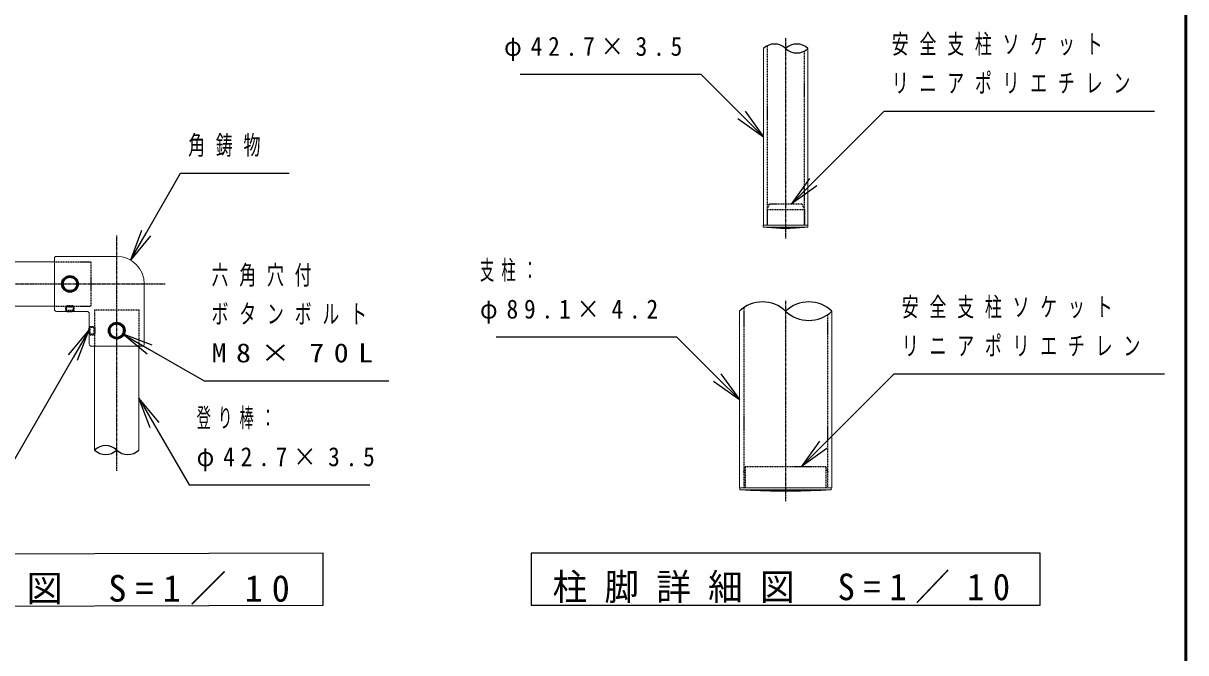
# Model space of a CAD drawing. Units: millimetres at full size, with parts at other scales. Extents: x -19540 to 57, y -990 to 13350.
# Drawn here: x -5593 to 0, y 4684 to 7716 of the extents above; entities that cross this region are included whole.
import ezdxf

# ---------------------------------------------------------------- set-up
doc = ezdxf.new("R2010")
doc.units = ezdxf.units.MM
doc.linetypes.add('USER2', pattern=[6, 3, -1, 1, -1])
doc.linetypes.add('USER4', pattern=[8, 5, -3])
for name, color, linetype, lineweight in [('A3図枠', 7, 'Continuous', 25), ('線', 2, 'Continuous', 25), ('補助', 2, 'Continuous', 13)]:
    doc.layers.add(name, color=color, linetype=linetype, lineweight=lineweight)
doc.styles.add('ＭＳ ゴシック', font='')
doc.styles.get('ＭＳ ゴシック').set_extended_font_data('MS Gothic')

msp = doc.modelspace()

# ---------------------------------------------------------------- linework, layer by layer
at = {"layer": 'A3図枠', "lineweight": 50}
msp.add_line((0, 0), (0, 13350), dxfattribs=at)
at = {"layer": '線', "color": 4, "linetype": 'USER4'}
for p, q in [((-2014.25, 7606.866), (-2014.25, 6744.233)), ((-1835.75, 7581.601), (-1835.75, 6744.233)), ((-2005, 6844.233), (-2015, 6819.233)), ((-1845, 6844.233), (-2005, 6844.233)), ((-1845, 6844.233), (-1835, 6819.233)), ((-2015, 6819.233), (-1835, 6819.233)), ((-1835, 6819.233), (-1835, 6744.233)), ((-5443.225, 6567.44), (-5268.225, 6567.44)), ((-5268.225, 6567.44), (-5268.225, 6353.94)), ((-5443.225, 6353.94), (-5268.225, 6353.94)), ((-5388.225, 6349.94), (-5382.225, 6355.94)), ((-5388.225, 6349.94), (-5348.225, 6349.94)), ((-5388.225, 6332.19), (-5388.225, 6349.94)), ((-5388.225, 6332.19), (-5377.4, 6325.94)), ((-5348.225, 6332.19), (-5388.225, 6332.19)), ((-5384.475, 6330.025), (-5384.475, 6353.69)), ((-5382.225, 6355.94), (-5354.225, 6355.94)), ((-5359.05, 6325.94), (-5377.4, 6325.94)), ((-5348.225, 6332.19), (-5359.05, 6325.94)), ((-5348.225, 6349.94), (-5354.225, 6355.94)), ((-5351.975, 6330.025), (-5351.975, 6353.69)), ((-5348.225, 6332.19), (-5348.225, 6349.94)), ((-5249.975, 6335.69), (-5249.975, 6160.69)), ((-5249.975, 6335.69), (-5036.475, 6335.69)), ((-5036.475, 6335.69), (-5036.475, 6160.69)), ((-2126.75, 6346.105), (-2126.75, 5479.233)), ((-1723.25, 6312.362), (-1723.25, 5479.233)), ((-5271.725, 6255.69), (-5277.975, 6244.865)), ((-5277.975, 6226.516), (-5277.975, 6244.865)), ((-5271.725, 6215.69), (-5277.975, 6226.516)), ((-5273.89, 6251.94), (-5250.225, 6251.94)), ((-5273.89, 6219.44), (-5250.225, 6219.44)), ((-5271.725, 6215.69), (-5271.725, 6255.69)), ((-5271.725, 6255.69), (-5253.975, 6255.69)), ((-5271.725, 6215.69), (-5253.975, 6215.69)), ((-5253.975, 6255.69), (-5247.975, 6249.69)), ((-5253.975, 6255.69), (-5253.975, 6215.69)), ((-5253.975, 6215.69), (-5247.975, 6221.69)), ((-5247.975, 6249.69), (-5247.975, 6221.69)), ((-2119, 5579.233), (-2128.375, 5554.233)), ((-1731, 5579.233), (-2119, 5579.233)), ((-2119, 5579.233), (-2119, 5479.233)), ((-1731, 5579.233), (-1721.625, 5554.233)), ((-1731, 5579.233), (-1731, 5479.233))]:
    msp.add_line(p, q, dxfattribs=at)
at = {"layer": '線', "color": 20, "linetype": 'USER2'}
for p, q in [((-1925, 7644.233), (-1925, 6679.233)), ((-5143.225, 5560.69), (-5143.225, 6693.19)), ((-6043.133, 6460.69), (-4910.725, 6460.69)), ((-1925, 6379.233), (-1925, 5414.233))]:
    msp.add_line(p, q, dxfattribs=at)
at = {"layer": '線', "color": 7, "lineweight": 13}
for p, q in [((-2031.75, 7594.233), (-2031.75, 6744.233)), ((-1818.25, 7594.233), (-1818.25, 6744.233)), ((-1817.5, 6744.233), (-2032.5, 6744.233)), ((-2032.5, 6744.233), (-2032.5, 6734.233)), ((-1817.5, 6734.233), (-2032.5, 6734.233)), ((-2031.75, 6744.233), (-1818.25, 6744.233)), ((-1817.5, 6744.233), (-1817.5, 6734.233)), ((-5943.229, 6567.44), (-5443.225, 6567.44)), ((-5443.225, 6583.19), (-5443.225, 6338.19)), ((-5143.225, 6593.19), (-5433.225, 6593.19)), ((-5010.725, 6460.69), (-5010.725, 6170.69)), ((-5943.229, 6353.94), (-5443.225, 6353.94)), ((-5285.725, 6328.19), (-5433.225, 6328.19)), ((-2147.75, 6329.233), (-2147.75, 5479.233)), ((-1702.25, 6329.233), (-1702.25, 5479.233)), ((-5275.725, 6318.19), (-5275.725, 6170.69)), ((-5020.725, 6160.69), (-5265.725, 6160.69)), ((-5249.975, 6160.69), (-5249.975, 5660.69)), ((-5036.475, 6160.69), (-5036.475, 5660.69)), ((-2147.75, 5479.233), (-1702.25, 5479.233)), ((-2144.75, 5479.233), (-1705.25, 5479.233)), ((-2144.75, 5479.233), (-2144.75, 5469.233)), ((-1705.25, 5469.233), (-2144.75, 5469.233)), ((-1705.25, 5479.233), (-1705.25, 5469.233))]:
    msp.add_line(p, q, dxfattribs=at)
at = {"layer": '線'}
for p, q in [((-5368.225, 6498.118), (-5400.725, 6479.354)), ((-5335.725, 6479.354), (-5368.225, 6498.118)), ((-5400.725, 6479.354), (-5400.725, 6441.826)), ((-5400.725, 6441.826), (-5368.225, 6423.063)), ((-5368.225, 6423.063), (-5335.725, 6441.826)), ((-5335.725, 6441.826), (-5335.725, 6479.354)), ((-5329.732, 6461.321), (-5335.725, 6461.321)), ((-5329.876, 6457.18), (-5335.725, 6457.18)), ((-5143.225, 6273.218), (-5175.725, 6254.454)), ((-5110.725, 6254.454), (-5143.225, 6273.218)), ((-5175.725, 6254.454), (-5175.725, 6216.926)), ((-5175.725, 6216.926), (-5143.225, 6198.163)), ((-5143.225, 6198.163), (-5110.725, 6216.926)), ((-5110.725, 6216.926), (-5110.725, 6254.454)), ((-5104.732, 6236.421), (-5110.725, 6236.421)), ((-5104.876, 6232.28), (-5110.725, 6232.28))]:
    msp.add_line(p, q, dxfattribs=at)
for centre, radius in [((-5368.225, 6460.59), 40), ((-5368.225, 6460.59), 38.5), ((-5368.225, 6460.59), 32.5), ((-5143.225, 6235.69), 40), ((-5143.225, 6235.69), 38.5), ((-5143.225, 6235.69), 32.5)]:
    msp.add_circle(centre, radius, dxfattribs=at)
for centre, radius, start, end in [((-1978.375, 7538.73), 77.003, 46.11983, 133.88017), ((-1871.625, 7538.73), 77.003, 46.11983, 133.88017), ((-1871.625, 7649.737), 77.003, 226.11983, 313.88017), ((-1925, 7541.733), 812.5, 263.64034, 276.35966), ((-2036.375, 6212.108), 161.625, 46.44154, 133.55846), ((-1813.625, 6212.108), 161.625, 46.44154, 133.55846), ((-1813.625, 6446.359), 161.625, 226.44154, 313.55846), ((-5196.6, 5605.187), 77.003, 46.11983, 133.88017), ((-5196.6, 5716.194), 77.003, 226.11983, 313.88017), ((-5089.85, 5716.194), 77.003, 226.11983, 313.88017), ((-1925, 9230.333), 3766.1, 267.04726, 272.95274)]:
    msp.add_arc(centre, radius, start, end, dxfattribs=at)
at = {"layer": '線', "color": 7, "lineweight": 13}
for centre, radius, start, end in [((-5433.225, 6583.19), 10, 90, 180), ((-5143.225, 6460.69), 132.5, 0, 90), ((-5433.225, 6338.19), 10, 180, 270), ((-5285.725, 6318.19), 10, 0, 90), ((-5265.725, 6170.69), 10, 180, 270), ((-5020.725, 6170.69), 10, 270, 0)]:
    msp.add_arc(centre, radius, start, end, dxfattribs=at)
at = {"layer": '補助', "lineweight": 25}
for p, q in [((-2381.75, 7469.233), (-3201.523, 7469.233)), ((-2331.75, 7469.233), (-2381.75, 7469.233)), ((-2137.816, 7275.299), (-2331.75, 7469.233)), ((-2031.75, 7169.233), (-2137.816, 7275.299)), ((-2120.138, 7292.977), (-2031.75, 7169.233)), ((-1792.763, 6950.661), (-1450.358, 7292.708)), ((-1450.358, 7292.708), (-1400.358, 7292.708)), ((-1400.358, 7292.708), (-150.23, 7292.708)), ((-2155.494, 7257.622), (-2031.75, 7169.233)), ((-5001.975, 6705.343), (-4835.786, 6993.19)), ((-4835.786, 6993.19), (-4785.786, 6993.19)), ((-4785.786, 6993.19), (-4312.888, 6993.19)), ((-1810.432, 6968.348), (-1898.885, 6844.65)), ((-1898.885, 6844.65), (-1792.763, 6950.661)), ((-1775.095, 6932.974), (-1898.885, 6844.65)), ((-5023.626, 6717.843), (-5076.975, 6575.439)), ((-5076.975, 6575.439), (-5001.975, 6705.343)), ((-4980.324, 6692.843), (-5076.975, 6575.439)), ((-5374.626, 6118.287), (-5277.975, 6235.69)), ((-5277.975, 6235.69), (-5352.975, 6105.787)), ((-5331.324, 6093.287), (-5277.975, 6235.69)), ((-4997.675, 6122.79), (-5115.079, 6219.44)), ((-4972.675, 6166.091), (-5115.079, 6219.44)), ((-5115.079, 6219.44), (-4985.175, 6144.44)), ((-2497.75, 6204.233), (-3317.523, 6204.233)), ((-2447.75, 6204.233), (-2497.75, 6204.233)), ((-2253.816, 6010.299), (-2447.75, 6204.233)), ((-5352.975, 6105.787), (-5706.657, 5493.19)), ((-4985.175, 6144.44), (-4723.203, 5993.19)), ((-4723.203, 5993.19), (-4673.203, 5993.19)), ((-4673.203, 5993.19), (-3833.379, 5993.19)), ((-2271.494, 5992.622), (-2147.75, 5904.233)), ((-2147.75, 5904.233), (-2253.816, 6010.299)), ((-2236.138, 6027.977), (-2147.75, 5904.233)), ((-1744.655, 5685.16), (-1402.25, 6027.207)), ((-1402.25, 6027.207), (-1352.25, 6027.207)), ((-1352.25, 6027.207), (-102.122, 6027.207)), ((-4983.126, 5768.287), (-5036.475, 5910.69)), ((-4939.824, 5793.287), (-5036.475, 5910.69)), ((-5036.475, 5910.69), (-4961.475, 5780.787)), ((-4961.475, 5780.787), (-4795.431, 5493.19)), ((-1762.323, 5702.847), (-1850.777, 5579.15)), ((-1850.777, 5579.15), (-1744.655, 5685.16)), ((-1726.987, 5667.473), (-1850.777, 5579.15)), ((-4795.431, 5493.19), (-4745.431, 5493.19)), ((-4745.431, 5493.19), (-3925.658, 5493.19))]:
    msp.add_line(p, q, dxfattribs=at)
for points in [[(-6349.95, 5157.147), (-6349.95, 4907.147), (-4150, 4914.233), (-4150, 5164.233)], [(-3150, 5164.233), (-3150, 4914.233), (-700, 4914.233), (-700, 5164.233)]]:
    msp.add_lwpolyline(points, close=True, dxfattribs=at)

# ---------------------------------------------------------------- texts
at = {"layer": '補助', "style": 'ＭＳ ゴシック'}
for s, insert, char_height, attachment_point in [('\\T1.64;\\W0.65;安全支柱ソケット', (-1414.108, 7661.458), 91.64, 1), ('\\T1.5;\\W0.9;φ42.7×3.5', (-3279.786, 7650.483), 91.64, 1), ('\\T1.64;\\W0.65;リニアポリエチレン', (-1414.108, 7473.958), 91.64, 1), ('\\T1.64;\\W0.65;角鋳物', (-4799.536, 7174.44), 91.64, 1), ('\\T1.64;\\W0.65;六角穴付', (-4686.953, 6549.44), 91.64, 1), ('\\T1.5;\\W0.55;支柱：', (-3395.786, 6572.983), 91.64, 1), ('\\T1.5;\\W0.9;φ89.1×4.2', (-3395.786, 6385.483), 91.64, 1), ('\\T1.64;\\W0.65;安全支柱ソケット', (-1366, 6395.957), 91.64, 1), ('\\T1.64;\\W0.65;ボタンボルト', (-4686.953, 6361.94), 91.64, 1), ('\\T1.64;\\W0.65;リニアポリエチレン', (-1366, 6208.457), 91.64, 1), ('\\T1.64;\\W1.15;M8×70L', (-4686.953, 6174.44), 91.64, 1), ('\\T1.5;\\W0.55;登り棒：', (-4759.181, 5861.94), 91.64, 1), ('\\T1.5;\\W0.9;φ42.7×3.5', (-4759.181, 5674.44), 91.64, 1), ('\\T1.5;B詳細図\\~S=1／10', (-5249.95, 4915.481), 128.3, 8), ('\\T1.5;\\W0.95;柱脚詳細図\\~S=1／10', (-1925, 4922.567), 128.3, 8)]:
    msp.add_mtext(s, dxfattribs=dict(at, insert=insert, char_height=char_height, attachment_point=attachment_point))

doc.saveas('drawing.dxf')
